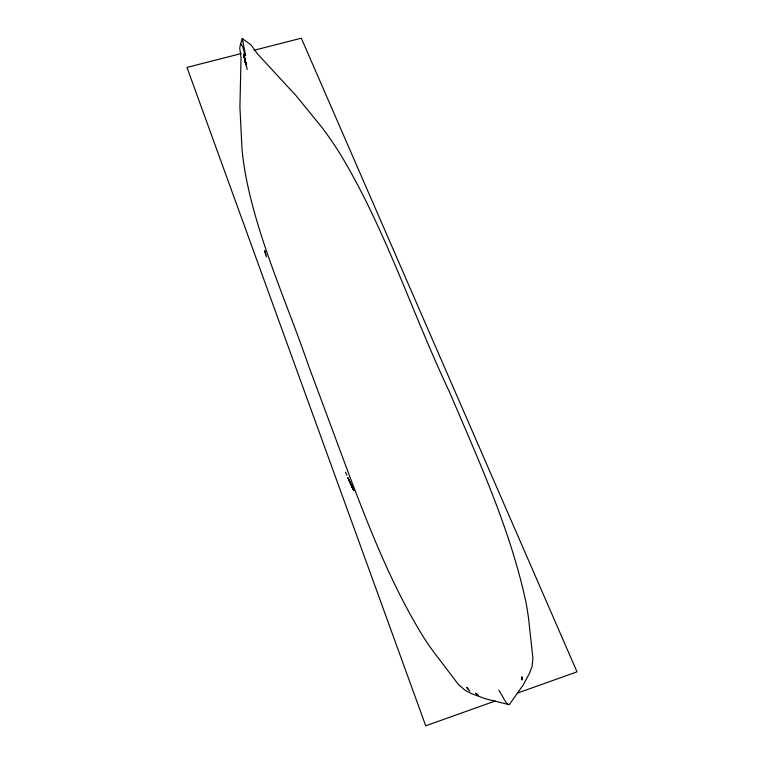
<?xml version="1.0" encoding="UTF-8"?>
<svg xmlns="http://www.w3.org/2000/svg" width="764" height="764" viewBox="0 0 764 764"><rect width="100%" height="100%" fill="white"/><g stroke="black" fill="none" stroke-linecap="round" stroke-linejoin="round"><path stroke-width="1.15" d="M240.641 43.615L239.753 47.922L241.032 57.768L239.915 107.027L241.987 148.818A509.531 374.923 14.8 0 0 246.705 180.638C259.817 244.394 287.331 303.948 308.369 365.221L350.151 477.567C371.017 532.365 392.753 587.401 423.686 637.434A260.075 227.309 29.3 0 0 435.49 654.337L458.534 684.63L465.066 690.284L471.665 693.702L485.274 698.735L509.244 704.685L522.958 685.327L529.538 673.199L532.03 666.619L532.928 658.415L528.946 621.906A268.231 257.745 -40.2 0 0 525.957 602.252C510.199 529.06 478.675 460.53 449.49 391.98C412.331 313.546 385.696 229.62 340.782 154.949A602.777 463.805 -29 0 0 321.883 127.368L296.079 95.701L257.248 53.623L251.146 45.028L242.245 38.458L240.641 43.615A27.103 19.167 -20.2 0 1 241.166 44.312L242.14 45.878A21.64 15.309 -20.5 0 1 243.047 47.998L244.49 53.117A22.729 15.948 -23.1 0 0 245.158 54.865L245.597 55.753L245.244 53.824M495.206 701.027L425.72 725.8L186.97 67.413L241.262 53.547M517.629 693.034L577.03 671.852L301.322 38.2L253.963 50.3M509.216 704.685L508.662 704.532M508.576 704.494L507.917 704.093M478.531 695.431L475.666 693.177L477.022 694.314M507.668 703.911L506.79 703.119A19.94 3.467 70.2 0 1 506.589 702.899L505.844 701.973A18.451 3.209 70.2 0 1 505.453 701.4L505.357 701.256A24.228 4.231 70.2 0 1 504.756 700.301L504.173 699.337A21.965 3.82 70.2 0 1 502.817 696.844L498.892 690.293M469.774 691.114L466.756 687.504L468.227 689.338M348.604 479.305L353.933 490.679L348.069 478.006M349.415 480.986L353.111 489.046M347.773 477.347L353.083 488.998M348.661 479.324L353.235 489.428M345.509 472.19L346.846 475.265M265.815 254.823L264.64 250.563L266.407 256.971M244.299 56.765L247.192 69.495M245.76 62.361L244.365 56.975M243.706 54.187L244.537 57.816M243.754 54.397L244.786 59.134M244.079 55.782L245.741 63.737M245.721 63.565L244.108 55.887M245.034 60.432L245.855 64.271L245.168 61.005M243.955 55.256L244.91 59.859M242.245 38.458L242.694 40.635M245.359 61.913L245.932 64.625L245.234 61.292L245.846 64.271M245.683 63.422L245.32 61.645L245.702 63.536M242.713 40.769L242.866 41.514M242.895 41.667L244.451 49.564M244.576 50.204L245.215 53.709M244.891 59.716L244.031 55.571L244.891 59.716M522.022 678.356L521.974 676.761L522.041 679.989L522.022 678.356"/></g></svg>
